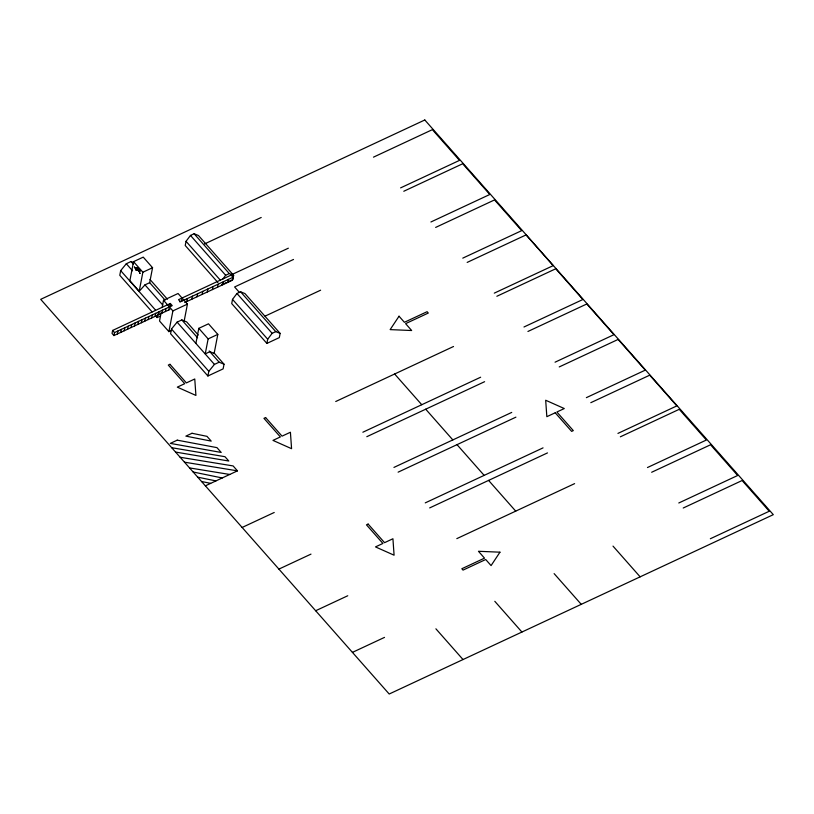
<?xml version="1.0" encoding="UTF-8"?>
<svg xmlns="http://www.w3.org/2000/svg" width="814" height="814" viewBox="0 0 814 814"><rect width="100%" height="100%" fill="white"/><g stroke="black" fill="none" stroke-linecap="round" stroke-linejoin="round"><path stroke-width="1.22" d="M136.05 269.678L136.111 268.091M136.538 269.973L135.796 268.885M135.765 268.528L135.907 267.908M139.713 273.433C140.629 273.158 139.214 273.351 140.059 273.229M136.548 269.261L136.528 268.712M135.928 269.617L136.426 269.047M133.944 262.729L131.013 261.528L126.302 263.736L120.675 270.624L119.78 275.305L152.126 311.945M113.929 335.572L114.509 332.58L172.222 305.626L170.33 303.49L112.617 330.443L112.047 333.435L113.929 335.572L169.912 309.432M117.369 333.974L117.938 330.972M133.537 261.66L129.864 280.738L139.194 291.3L144.963 284.869L149.674 282.672L152.564 267.704L143.233 257.132L133.537 261.66L142.867 272.232L139.194 291.3M120.798 332.366L121.367 329.375M124.227 330.769L124.807 327.777M136.142 269.007L136.213 268.294M136.142 270.024L136.437 268.467M137.688 268.335L137.444 269.576L139.57 271.978L139.815 270.736M127.656 329.161L128.236 326.17M131.085 327.564L131.665 324.572M134.513 325.966L135.093 322.965M137.953 324.359L138.522 321.367M141.382 322.761L141.951 319.76M144.811 321.154L145.391 318.162M148.24 319.556L148.82 316.554M151.669 317.948L152.249 314.957M155.098 316.351L155.678 313.359M160.358 316.066L157.102 317.582L157.784 314.072M158.537 314.753L159.106 311.752M161.172 312.484L159.534 321.021L168.895 331.634L171.133 330.586M162.108 307.611L163.522 300.285L178.062 293.498L187.434 304.11L184.147 321.184M161.966 313.146L162.535 310.154M165.395 311.548L165.975 308.547M168.824 309.941L169.404 306.949M169.76 306.491L170.33 303.49M228.327 281.664L232.845 279.558L233.649 275.356L198.474 235.521L194.108 233.74L190.476 235.429L186.04 241.32L185.236 245.513L217.898 282.509M168.895 331.634L172.894 310.897L163.522 300.285M198.311 335.073L186.691 321.927L181.817 319.933L177.106 322.141L171.489 329.029L170.584 333.709L207.906 375.987L223.117 368.884L224.023 364.204L214.072 352.93M181.481 301.017L182.051 298.016M186.752 301.577L187.332 298.575M191.89 299.176L192.46 296.184M197.019 296.774L197.599 293.783M202.157 294.383L202.737 291.381M195.909 343.315L198.799 328.347L208.486 323.819L217.816 334.391L214.143 353.449L209.961 351.679L205.24 353.876L208.13 338.909L198.799 328.347M207.295 291.982L207.865 288.99M212.423 289.581L213.003 286.589M217.562 287.189L218.142 284.188M222.7 284.788L223.27 281.797M207.906 375.987L208.811 371.306L214.428 364.407L219.149 362.21L224.023 364.204M227.828 282.387L228.408 279.395M232.997 277.259L180.403 301.811L178.52 299.674L231.105 275.112L232.997 277.259L232.417 280.25L184.686 302.533M232.519 299.379L231.715 303.571L266.89 343.416L279.324 337.607L280.128 333.414L244.953 293.579L240.588 291.799L236.955 293.488L232.519 299.379L267.694 339.224L266.89 343.416M222.7 279.202L225.661 275.274L229.294 273.585L233.649 275.356M267.694 339.224L272.141 333.333L275.763 331.634L280.128 333.414M373.473 157.153L432.376 129.65L459.503 160.378L400.6 187.881M142.867 272.232L152.564 267.704M204.579 243.925L261.213 217.48M403.785 191.259L462.678 163.756L489.804 194.485L430.911 221.988M231.705 274.644L288.339 248.199M168.406 307.122L170.706 306.044M179.711 301.841L182.214 300.671M221.54 284.829L226.068 282.723M172.894 310.897L187.434 304.11M293.498 259.463L234.605 286.966L239.377 292.368M435.653 227.421L494.546 199.918L521.672 230.647L462.779 258.14M208.13 338.909L217.816 334.391M265.13 316.107L320.624 290.191M467.165 262.413L526.068 234.91L553.194 265.629L494.291 293.132M496.855 296.276L555.748 268.773L582.875 299.501L523.982 326.994M335.734 401.506L453.53 346.499M527.93 331.471L586.823 303.968L613.949 334.686L555.056 362.189M205.372 485.836L237.464 470.848L233.119 465.934L180.148 457.264M362.861 432.224L480.657 377.218M366.809 436.701L484.605 381.695M559.238 366.931L618.131 339.428L645.258 370.146L586.365 397.649M242.134 527.472L274.226 512.484M393.935 467.419L511.731 412.413M398.117 472.161L515.913 417.155M590.801 402.686L649.704 375.183L676.831 405.901L617.938 433.404M278.897 569.108L310.989 554.12M425.254 502.879L543.05 447.873M429.69 507.905L547.486 452.91M620.349 436.813L679.242 409.31L706.369 440.028L647.476 467.531M456.817 538.634L574.613 483.628M315.659 610.744L347.751 595.756M651.658 472.262L710.551 444.77L737.677 475.488L678.784 502.991M352.431 652.38L384.513 637.393M683.221 508.017L742.124 480.514L769.25 511.243L710.347 538.746M184.483 462.179L237.464 470.848M189.55 467.918L229.731 474.46M171.703 447.71L224.959 456.695L228.785 461.019L175.559 452.065M193.162 472.008L222.232 477.96M197.721 477.167L215.934 480.901M201.546 481.501L210.653 483.363M613.013 546.113L640.14 576.841M394.637 374.002L421.764 404.721M425.712 409.198L452.838 439.916M457.02 444.658L484.147 475.376M488.593 480.402L515.72 511.131M554.12 573.616L581.247 604.334M194.108 233.74L229.294 273.585M240.588 291.799L275.763 331.634M190.476 235.429L225.661 275.274M236.955 293.488L272.141 333.333M186.04 241.32L220.38 280.219M494.8 601.312L521.927 632.04M149.99 279.487L167.409 299.216M131.013 261.528L133.343 264.174M149.674 282.672L165.1 300.132M181.817 319.933L197.578 337.79M209.198 350.936L219.149 362.21M135.714 268.091L136.691 269.19M135.643 268.467L136.62 269.566M126.302 263.736L132.519 270.777M144.963 284.869L162.81 305.087M177.106 322.141L214.428 364.407M120.675 270.624L155.515 310.083M171.489 329.029L208.811 371.306M435.897 628.815L463.024 659.544M155.443 315.7L157.102 317.582M112.617 330.443L114.509 332.58M134.381 267.043L135.277 268.223L134.402 267.114M135.785 267.725L135.49 269.281L136.457 270.39L136.762 268.824L135.785 267.725M137.607 268.091L137.322 269.576L139.652 272.222L139.937 270.736L137.607 268.091M399.033 316.219L390.15 329.609L411.67 330.525L405.606 323.646L428.286 313.054L427.085 311.701L404.395 322.293L399.033 316.219M499.959 552.187L491.076 565.588L485.714 559.513L463.034 570.105L461.833 568.742L484.513 558.15L478.449 551.281L499.959 552.187M424.806 119.984L40.7 299.338L389.194 694.016L773.3 514.662L424.806 119.984M169.963 364.306L168.295 365.079L184.727 383.679L177.31 387.138L195.92 395.431L194.76 378.988L186.386 382.906L169.963 364.306M177.238 440.16L170.309 443.396L221.205 452.442L216.962 447.629L177.238 440.16M192.002 433.272L185.877 436.131L211.202 441.107L206.99 436.345L192.002 433.272M265.608 417.551L263.95 418.335L280.372 436.935L272.965 440.394L291.575 448.687L290.415 432.244L282.041 436.151L265.608 417.551M555.219 412.779L546.835 416.687L545.685 400.244L564.285 408.547L556.878 412.006L573.3 430.606L571.642 431.379L555.219 412.779M368.132 524.074L366.473 524.847L382.895 543.447L375.488 546.906L394.088 555.199L392.928 538.756L384.554 542.673L368.132 524.074"/></g></svg>
